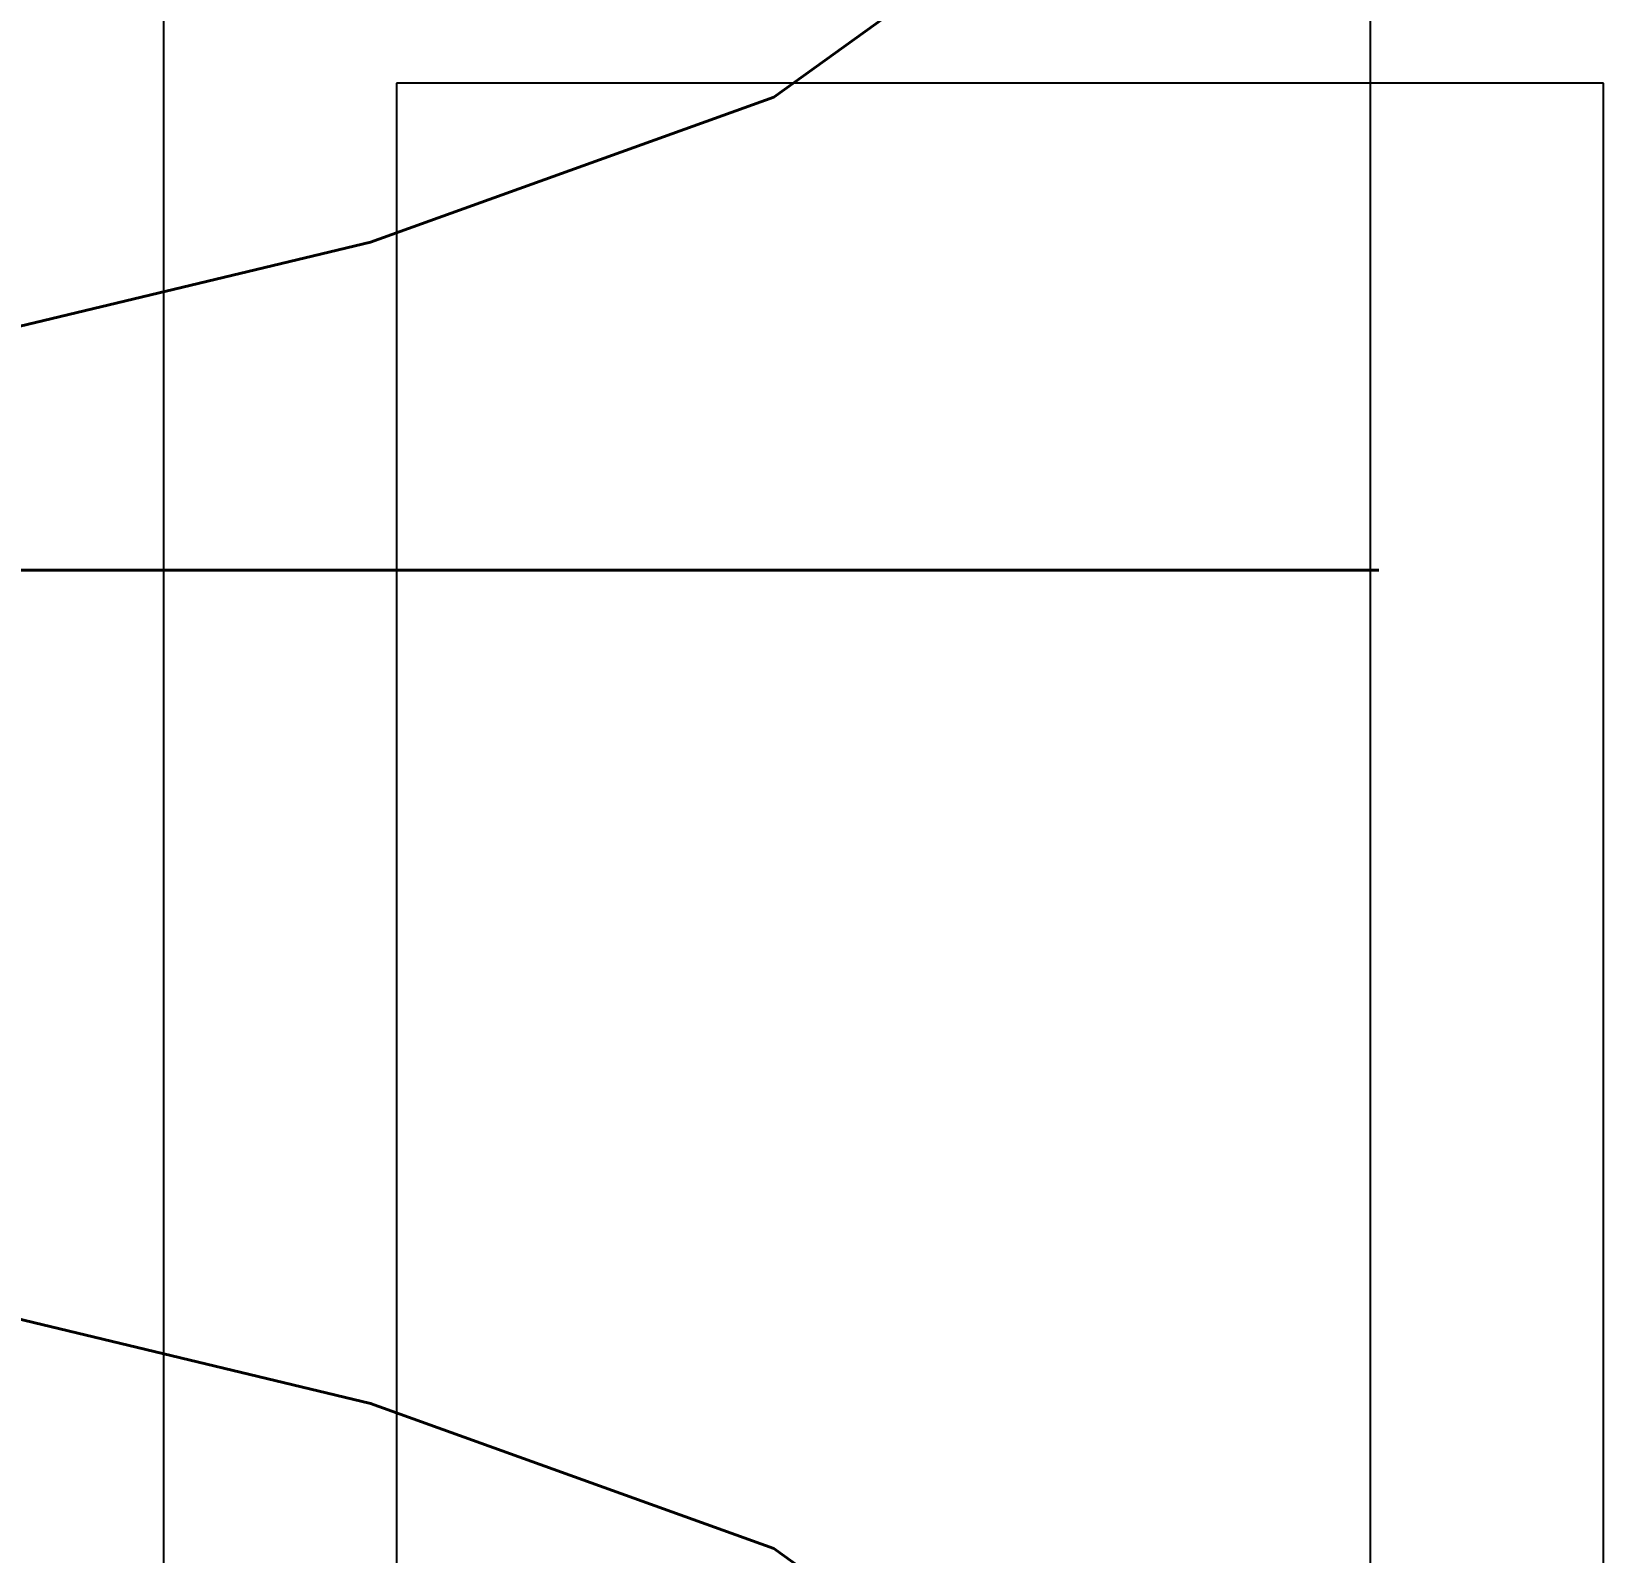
# Model space of a CAD drawing. Header units: millimetres. Extents: x -512 to 1189, y -10 to 841.
# Drawn here: x 3.804 to 4.732, y 21.834 to 22.733 of the extents above; entities that cross this region are included whole.
import ezdxf
from ezdxf.enums import TextEntityAlignment as Align

# ---------------------------------------------------------------- set-up
doc = ezdxf.new("R2010")
doc.units = ezdxf.units.MM
for name, color, linetype, lineweight in [('AM_5', 3, 'Continuous', 25), ('FRAME', 7, 'Continuous', 25), ('FRAME TEXT (THICK)', 7, 'Continuous', 35), ('gen - FRAME', 7, 'Continuous', 9), ('gen - FRAME TEXT (THICK)', 7, 'Continuous', 25), ('gen - FRAME TEXT (THIN)', 7, 'Continuous', 9)]:
    doc.layers.add(name, color=color, linetype=linetype, lineweight=lineweight)
doc.styles.add('AWE FONT', font='awe-font.shx', dxfattribs={"width": 0.8})
doc.styles.add('ROMANS', font='ROMANS.shx', dxfattribs={"height": 3.5})

# ---------------------------------------------------------------- blocks, each defined once
blk = doc.blocks.new('SB-A0_990-5.2(block)')
at = {"layer": 'FRAME'}
for p, q in [((4.01916, 22.70192), (4.01916, 19.25192)), ((4.73166, 22.70192), (4.01916, 22.70192)), ((4.73166, 20.22692), (4.73166, 22.70192))]:
    blk.add_line(p, q, dxfattribs=at)
at = {"layer": 'FRAME', "style": 'ROMANS', "width": 0.8, "flags": 8}
for tag, p in [('SHEET NUMBER 1', (96.82978, 809.4767)), ('NUMBER OF SHEETS 1', (96.91626, 805.1023)), ('SHEET NUMBER 2', (1166.65056, 15.81471)), ('NUMBER OF SHEETS 2', (1166.65056, 10.48145))]:
    blk.add_attdef(tag, p, '', height=3.5, dxfattribs=at)
at = {"layer": 'FRAME', "style": 'AWE FONT', "width": 0.8}
for tag, p in [('USED ON 01 - PREFIX', (27.64393, 781.9769)), ('USED ON 01 - DRG NUMBER', (28.25353, 775.89866)), ('USED ON 02 - PREFIX', (27.64393, 766.9769)), ('USED ON 02 - DRG NUMBER', (28.25353, 760.89866)), ('USED ON 03 - PREFIX', (27.64393, 751.9769)), ('USED ON 03 - DRG NUMBER', (28.25353, 745.89866)), ('USED ON 04 - PREFIX', (27.64393, 736.9769)), ('USED ON 04 - DRG NUMBER', (28.25353, 730.89866)), ('USED ON 05 - PREFIX', (27.64393, 721.9769)), ('USED ON 05 - DRG NUMBER', (28.25353, 715.89866)), ('USED ON 06 - PREFIX', (27.64393, 706.9769)), ('USED ON 06 - DRG NUMBER', (28.25353, 700.89866)), ('USED ON 07 - PREFIX', (27.64393, 691.9769)), ('USED ON 07 - DRG NUMBER', (28.25353, 685.89866)), ('USED ON 08 - PREFIX', (27.64393, 676.9769)), ('USED ON 08 - DRG NUMBER', (28.25353, 670.89866)), ('USED ON 09 - PREFIX', (27.64393, 661.9769)), ('USED ON 09 - DRG NUMBER', (28.25353, 655.89866)), ('USED ON 10 - PREFIX', (28.97727, 646.9769)), ('USED ON 10 - DRG NUMBER', (29.58686, 640.89866)), ('USED ON 11 - PREFIX', (28.97727, 631.9769)), ('USED ON 11 - DRG NUMBER', (29.58686, 625.89866)), ('USED ON 12 - PREFIX', (28.97727, 616.9769)), ('USED ON 12 - DRG NUMBER', (29.58686, 610.89866)), ('USED ON 13 - PREFIX', (28.97727, 601.9769)), ('USED ON 13 - DRG NUMBER', (29.58686, 595.89866)), ('USED ON 14 - PREFIX', (27.64393, 586.9769)), ('USED ON 14 - DRG NUMBER', (28.25353, 580.89866)), ('USED ON 15 - PREFIX', (27.64393, 571.9769)), ('USED ON 15 - DRG NUMBER', (28.25353, 565.89866)), ('USED ON 16 - PREFIX', (28.97727, 556.9769)), ('USED ON 16 - DRG NUMBER', (29.58686, 550.89866)), ('USED ON 17 - PREFIX', (28.97727, 541.9769)), ('USED ON 17 - DRG NUMBER', (29.58686, 535.89866)), ('USED ON 18 - PREFIX', (28.97727, 526.9769)), ('USED ON 18 - DRG NUMBER', (29.58686, 520.89866)), ('USED ON 19 - PREFIX', (28.97727, 511.9769)), ('USED ON 19 - DRG NUMBER', (29.58686, 505.89866)), ('USED ON 20 - PREFIX', (28.97727, 496.9769)), ('USED ON 20 - DRG NUMBER', (29.58686, 490.89866)), ('USED ON 21 - PREFIX', (28.97727, 481.9769)), ('USED ON 21 - DRG NUMBER', (29.58686, 475.89866)), ('USED ON 22 - PREFIX', (28.97727, 466.9769)), ('USED ON 22 - DRG NUMBER', (29.58686, 460.89866)), ('USED ON 23 - PREFIX', (28.97727, 451.9769)), ('USED ON 23 - DRG NUMBER', (29.58686, 445.89866)), ('USED ON 24 - PREFIX', (30.37727, 436.9769)), ('USED ON 24 - DRG NUMBER', (30.98686, 430.89866)), ('USED ON 25 - PREFIX', (30.37727, 421.9769)), ('USED ON 25 - DRG NUMBER', (30.98686, 415.89866)), ('USED ON 26 - PREFIX', (30.37727, 406.9769)), ('USED ON 26 - DRG NUMBER', (30.98686, 400.89866)), ('USED ON 27 - PREFIX', (30.37727, 391.9769)), ('USED ON 27 - DRG NUMBER', (30.98686, 385.89866)), ('USED ON 28 - PREFIX', (30.37727, 376.9769)), ('USED ON 28 - DRG NUMBER', (30.98686, 370.89866)), ('USED ON 29 - PREFIX', (30.37727, 361.9769)), ('USED ON 29 - DRG NUMBER', (30.98686, 355.89866)), ('USED ON 30 - PREFIX', (30.37727, 346.9769)), ('USED ON 30 - DRG NUMBER', (30.98686, 340.89866)), ('USED ON 31 - PREFIX', (30.37727, 331.9769)), ('USED ON 31 - DRG NUMBER', (30.98686, 325.89866)), ('USED ON 32 - PREFIX', (30.37727, 316.9769)), ('USED ON 32 - DRG NUMBER', (30.98686, 310.89866))]:
    blk.add_attdef(tag, text='', height=3.5, dxfattribs=at).set_placement(p, align=Align.CENTER)
at = {"layer": 'FRAME', "style": 'ROMANS', "flags": 8}
blk.add_attdef('COPYRIGHT YEAR', (16.5, 239.12184), '', height=2.5, rotation=90, dxfattribs=at)
at = {"layer": 'FRAME', "style": 'ROMANS', "width": 0.8, "flags": 8}
blk.add_attdef('DRAWING OFFICE REF', text='', height=3.5, rotation=90, dxfattribs=at).set_placement((36.27658, 151.97947), align=Align.CENTER)
for tag, p in [('TEMPORY CAD REF', (7.4352, 88.84891)), ('CERTIFIED', (18.25802, 38.53363)), ('CHECKED', (29.52059, 38.53053)), ('DRAWN', (40.49798, 38.5295))]:
    blk.add_attdef(tag, p, '', height=3.5, rotation=90, dxfattribs=at)
at = {"layer": 'FRAME', "style": 'ROMANS', "flags": 8}
blk.add_attdef('DRAWING OFFICE ID', (22.9751, 119.19726), '', height=3.5, dxfattribs=at)
for tag, p in [('DRAWING OFFICE LOCATION', (27.03857, 113.03393)), ('ESTABLISHMENT (A OR B)', (31.61675, 106.36351))]:
    blk.add_attdef(tag, text='', height=3.5, dxfattribs=at).set_placement(p, align=Align.CENTER)
at = {"layer": 'FRAME', "flags": 8}
for tag, style, width, p in [('ISSUE 7', 'ROMANS', 0.7, (746.5869, 62.23175)), ('CHANGE NO 7', 'ROMANS', 0.7, (703.54721, 62.1246)), ('DATE 7', 'ROMANS', 0.7, (765.02368, 62.1246)), ('SUB-CONTRACTOR', 'ROMANS', 0.8, (970.75911, 56.60083)), ('ISSUE 6', 'ROMANS', 0.7, (746.5869, 54.80675)), ('CHANGE NO 6', 'ROMANS', 0.7, (703.54721, 54.6996)), ('DATE 6', 'ROMANS', 0.7, (765.02368, 54.6996)), ('MATERIAL', 'ROMANS', 0.8, (819.01448, 49.80867)), ('TOLERANCE', 'AWE FONT', 0.8, (887.24832, 49.66893)), ('ISSUE 5', 'ROMANS', 0.7, (746.5869, 47.38175)), ('CHANGE NO 5', 'ROMANS', 0.7, (703.54721, 47.2746)), ('DATE 5', 'ROMANS', 0.7, (765.02368, 47.2746)), ('RESPONSIBLE AUTHORITY', 'ROMANS', 0.8, (970.75911, 41.85083)), ('ISSUE 4', 'ROMANS', 0.7, (746.5869, 39.95676)), ('CHANGE NO 4', 'ROMANS', 0.7, (703.54721, 39.84961)), ('DATE 4', 'ROMANS', 0.7, (765.02368, 39.84961)), ('ISSUE 3', 'ROMANS', 0.7, (746.5869, 32.53176)), ('CHANGE NO 3', 'ROMANS', 0.7, (703.54721, 32.42461)), ('DATE 3', 'ROMANS', 0.7, (765.02368, 32.42461)), ('DIMS IN', 'ROMANS', 0.8, (873.52582, 26.17306)), ('SCALE', 'ROMANS', 0.8, (908.91532, 26.16323)), ('ISSUE 2', 'ROMANS', 0.7, (746.5869, 25.10676)), ('CHANGE NO 2', 'ROMANS', 0.7, (703.54721, 24.99961)), ('DATE 2', 'ROMANS', 0.7, (765.02368, 24.99961)), ('PROTECTIVE FINISH', 'ROMANS', 0.8, (818.50185, 20.71467)), ('ISSUE 1', 'ROMANS', 0.7, (746.5869, 17.68176)), ('CHANGE NO 1', 'ROMANS', 0.7, (703.54721, 17.57461)), ('DATE 1', 'ROMANS', 0.7, (765.02368, 17.57461)), ('SURFACE TEXTURE', 'ROMANS', 0.8, (892.79708, 11.48579))]:
    blk.add_attdef(tag, text='', height=3.5, dxfattribs=dict(at, style=style, width=width)).set_placement(p, align=Align.CENTER)
at = {"layer": 'FRAME', "style": 'ROMANS', "width": 0.7, "flags": 8}
blk.add_attdef('CAD REF', text='', height=3.5, dxfattribs=at).set_placement((1173.70235, 60.34179), align=Align.RIGHT)
at = {"layer": 'FRAME TEXT (THICK)', "style": 'ROMANS', "width": 0.8, "flags": 8}
for tag, p in [('PROTECTIVE MARKING 1', (71.83695, 818.18549)), ('DRAWING NUMBER 1', (56.87057, 806.21327)), ('TITLE 1', (1127.69711, 42.94267)), ('TITLE 2', (1128.41012, 38.94267)), ('TITLE 3', (1128.41012, 35.44267)), ('PROTECTIVE MARKING 2', (1139.8556, 23.90739)), ('DRAWING NUMBER 2', (1126.2993, 12.12403))]:
    blk.add_attdef(tag, text='', height=5, dxfattribs=at).set_placement(p, align=Align.CENTER)
at = {"layer": 'FRAME TEXT (THICK)', "style": 'ROMANS', "width": 0.7, "flags": 8}
for tag, p in [('SERVICE CODE(S) 1', (1030.07309, 64.24835)), ('BUILDING(S) COVERED 1', (1065.1211, 64.24835)), ('SERVICE CODE(S) 2', (1030.42309, 56.86176)), ('BUILDING(S) COVERED 2', (1065.4711, 56.86176)), ('SERVICE CODE(S) 3', (1030.42309, 49.47518)), ('BUILDING(S) COVERED 3', (1065.4711, 49.47518)), ('SERVICE CODE(S) 4', (1030.48143, 42.08859)), ('BUILDING(S) COVERED 4', (1065.52943, 42.08859)), ('SERVICE CODE(S) 5', (1030.42309, 34.70201)), ('BUILDING(S) COVERED 5', (1065.4711, 34.70201)), ('SERVICE CODE(S) 6', (1030.42309, 27.31542)), ('BUILDING(S) COVERED 6', (1065.4711, 27.31542)), ('SERVICE CODE(S) 7', (1030.42309, 19.92884)), ('BUILDING(S) COVERED 7', (1065.4711, 19.92884)), ('SERVICE CODE(S) 8', (1030.42309, 12.54225)), ('BUILDING(S) COVERED 8', (1065.4711, 12.54225))]:
    blk.add_attdef(tag, text='', height=3.5, dxfattribs=at).set_placement(p, align=Align.MIDDLE_CENTER)
blk = doc.blocks.new('SB-A1_991-5.2(block)')
at = {"layer": 'FRAME'}
for p, q in [((3.8815, 23.26373), (3.8815, 19.81373)), ((4.594, 20.78873), (4.594, 23.26373))]:
    blk.add_line(p, q, dxfattribs=at)
at = {"layer": 'FRAME', "style": 'ROMANS', "width": 0.8, "flags": 8}
for tag, p in [('SHEET NUMBER 1', (93.4487, 565.51471)), ('NUMBER OF SHEETS 1', (93.2046, 560.60009)), ('SHEET NUMBER 2', (817.6061, 16.97575)), ('NUMBER OF SHEETS 2', (817.6061, 10.95912))]:
    blk.add_attdef(tag, p, '', height=3.5, dxfattribs=at)
at = {"layer": 'FRAME', "style": 'AWE FONT', "width": 0.8}
for tag, p in [('USED ON 01 - PREFIX', (24.15637, 539.71035)), ('USED ON 01 - DRG NUMBER', (24.76597, 533.63211)), ('USED ON 02 - PREFIX', (24.15637, 524.71035)), ('USED ON 02 - DRG NUMBER', (24.76597, 518.63211)), ('USED ON 03 - PREFIX', (24.15637, 509.71035)), ('USED ON 03 - DRG NUMBER', (24.76597, 503.63211)), ('USED ON 04 - PREFIX', (24.15637, 494.71035)), ('USED ON 04 - DRG NUMBER', (24.76597, 488.63211)), ('USED ON 05 - PREFIX', (24.15637, 479.71035)), ('USED ON 05 - DRG NUMBER', (24.76597, 473.63211)), ('USED ON 06 - PREFIX', (24.15637, 464.71035)), ('USED ON 06 - DRG NUMBER', (24.76597, 458.63211)), ('USED ON 07 - PREFIX', (24.15637, 449.71035)), ('USED ON 07 - DRG NUMBER', (24.76597, 443.63211)), ('USED ON 08 - PREFIX', (24.15637, 434.71035)), ('USED ON 08 - DRG NUMBER', (24.76597, 428.63211)), ('USED ON 09 - PREFIX', (24.15637, 419.71035)), ('USED ON 09 - DRG NUMBER', (24.76597, 413.63211)), ('USED ON 10 - PREFIX', (25.4897, 404.71035)), ('USED ON 10 - DRG NUMBER', (26.0993, 398.63211)), ('USED ON 11 - PREFIX', (25.4897, 389.71035)), ('USED ON 11 - DRG NUMBER', (26.0993, 383.63211)), ('USED ON 12 - PREFIX', (25.4897, 374.71035)), ('USED ON 12 - DRG NUMBER', (26.0993, 368.63211)), ('USED ON 13 - PREFIX', (25.4897, 359.71035)), ('USED ON 13 - DRG NUMBER', (26.0993, 353.63211)), ('USED ON 14 - PREFIX', (24.15637, 344.71035)), ('USED ON 14 - DRG NUMBER', (24.76597, 338.63211)), ('USED ON 15 - PREFIX', (24.15637, 329.71035)), ('USED ON 15 - DRG NUMBER', (24.76597, 323.63211)), ('USED ON 16 - PREFIX', (25.4897, 314.71035)), ('USED ON 16 - DRG NUMBER', (26.0993, 308.63211)), ('USED ON 17 - PREFIX', (25.4897, 299.71035)), ('USED ON 17 - DRG NUMBER', (26.0993, 293.63211)), ('USED ON 18 - PREFIX', (25.4897, 284.71035)), ('USED ON 18 - DRG NUMBER', (26.0993, 278.63211))]:
    blk.add_attdef(tag, text='', height=3.5, dxfattribs=at).set_placement(p, align=Align.CENTER)
at = {"layer": 'FRAME', "style": 'ROMANS', "flags": 8}
blk.add_attdef('COPYRIGHT YEAR', (14.77453, 220.39546), '', height=2.5, rotation=90, dxfattribs=at)
at = {"layer": 'FRAME', "style": 'ROMANS', "width": 0.8, "flags": 8}
blk.add_attdef('DRAWING OFFICE REF', text='', height=3.5, rotation=90, dxfattribs=at).set_placement((31.74792, 138.0085), align=Align.CENTER)
for tag, p, height in [('TEMPORY CAD REF', (7.22101, 91.03927), 3), ('CERTIFIED', (17.05644, 35.29594), 3.5), ('CHECKED', (26.63808, 35.29284), 3.5), ('DRAWN', (35.69442, 35.29181), 3.5)]:
    blk.add_attdef(tag, p, '', height=height, rotation=90, dxfattribs=at)
at = {"layer": 'FRAME', "style": 'ROMANS', "flags": 8}
blk.add_attdef('DRAWING OFFICE ID', (25.11764, 108.10117), '', height=3.5, dxfattribs=at)
for tag, p in [('DRAWING OFFICE LOCATION', (24.15607, 100.9105)), ('ESTABLISHMENT (A OR B)', (28.73424, 94.00072))]:
    blk.add_attdef(tag, text='', height=3.5, dxfattribs=at).set_placement(p, align=Align.CENTER)
at = {"layer": 'FRAME', "flags": 8}
for tag, style, width, p in [('ISSUE 7', 'ROMANS', 0.8, (421.55274, 62.82552)), ('CHANGE NO 7', 'ROMANS', 0.7, (378.37251, 62.71837)), ('DATE 7', 'ROMANS', 0.7, (440.57473, 62.71837)), ('SUB-CONTRACTOR', 'ROMANS', 0.8, (627.43267, 57.19145)), ('ISSUE 6', 'ROMANS', 0.8, (421.69552, 55.25286)), ('CHANGE NO 6', 'ROMANS', 0.7, (378.51529, 55.14571)), ('DATE 6', 'ROMANS', 0.7, (440.71751, 55.14571)), ('MATERIAL', 'ROMANS', 0.8, (484.43112, 50.38561)), ('TOLERANCE', 'AWE FONT', 0.8, (550.52497, 50.24588)), ('ISSUE 5', 'ROMANS', 0.8, (421.98108, 47.96552)), ('CHANGE NO 5', 'ROMANS', 0.7, (378.80085, 47.85837)), ('DATE 5', 'ROMANS', 0.7, (441.00307, 47.85837)), ('RESPONSIBLE AUTHORITY', 'ROMANS', 0.8, (627.43267, 43.51636)), ('ISSUE 4', 'ROMANS', 0.8, (422.12386, 40.67218)), ('CHANGE NO 4', 'ROMANS', 0.7, (378.94363, 40.56503)), ('DATE 4', 'ROMANS', 0.7, (441.14586, 40.56503)), ('ISSUE 3', 'ROMANS', 0.8, (421.55274, 32.96488)), ('CHANGE NO 3', 'ROMANS', 0.7, (378.37251, 32.85773)), ('DATE 3', 'ROMANS', 0.7, (440.57473, 32.85773)), ('SCALE', 'ROMANS', 0.8, (565.89816, 27.71185)), ('DIMS IN', 'ROMANS', 0.8, (532.42243, 27.59186)), ('ISSUE 2', 'ROMANS', 0.8, (421.55274, 25.82021)), ('CHANGE NO 2', 'ROMANS', 0.7, (378.37251, 25.71306)), ('DATE 2', 'ROMANS', 0.7, (440.57473, 25.71306)), ('PROTECTIVE FINISH', 'ROMANS', 0.8, (487.19045, 21.723)), ('ISSUE 1', 'ROMANS', 0.8, (421.06265, 18.22729)), ('CHANGE NO 1', 'ROMANS', 0.7, (378.37251, 17.99773)), ('DATE 1', 'ROMANS', 0.7, (440.57473, 17.99773)), ('SURFACE TEXTURE', 'ROMANS', 0.8, (551.87627, 12.03609))]:
    blk.add_attdef(tag, text='', height=3.5, dxfattribs=dict(at, style=style, width=width)).set_placement(p, align=Align.CENTER)
at = {"layer": 'FRAME', "style": 'ROMANS', "width": 0.65, "flags": 8}
blk.add_attdef('CAD REF', text='', height=3.5, dxfattribs=at).set_placement((823.80506, 60.70777), align=Align.RIGHT)
at = {"layer": 'FRAME TEXT (THICK)', "style": 'ROMANS', "flags": 8}
for tag, width, p in [('PROTECTIVE MARKING 1', 0.75, (70.52819, 574.01644)), ('DRAWING NUMBER 1', 0.8, (55.49378, 561.95274)), ('TITLE 1', 0.7, (779.89037, 43.65825)), ('TITLE 2', 0.7, (780.63769, 40.71825)), ('TITLE 3', 0.7, (780.63769, 36.34491)), ('PROTECTIVE MARKING 2', 0.8, (791.27579, 24.85621)), ('DRAWING NUMBER 2', 0.8, (777.78439, 12.72607))]:
    blk.add_attdef(tag, text='', height=5, dxfattribs=dict(at, width=width)).set_placement(p, align=Align.CENTER)
at = {"layer": 'FRAME TEXT (THICK)', "style": 'ROMANS', "width": 0.65, "flags": 8}
for tag, p in [('SERVICE CODE(S) 1', (686.53534, 64.51496)), ('BUILDING(S) COVERED 1', (720.28509, 64.51496)), ('SERVICE CODE(S) 2', (686.88534, 57.13996)), ('BUILDING(S) COVERED 2', (720.63509, 57.13996)), ('SERVICE CODE(S) 3', (686.88534, 49.76497)), ('BUILDING(S) COVERED 3', (720.63509, 49.76497)), ('SERVICE CODE(S) 4', (686.94368, 42.38997)), ('BUILDING(S) COVERED 4', (720.69342, 42.38997)), ('SERVICE CODE(S) 5', (686.88534, 35.01497)), ('BUILDING(S) COVERED 5', (720.63509, 35.01497)), ('SERVICE CODE(S) 6', (686.88534, 27.63997)), ('BUILDING(S) COVERED 6', (720.63509, 27.63997)), ('SERVICE CODE(S) 7', (686.88534, 20.26498)), ('BUILDING(S) COVERED 7', (720.63509, 20.26498)), ('SERVICE CODE(S) 8', (686.88534, 12.88998)), ('BUILDING(S) COVERED 8', (720.63509, 12.88998))]:
    blk.add_attdef(tag, text='', height=3.5, dxfattribs=at).set_placement(p, align=Align.MIDDLE_CENTER)
blk = doc.blocks.new('SB-A3_993-5.2(block)')
at = {"layer": 'FRAME', "style": 'ROMANS', "width": 0.8}
blk.add_text('CDO FORM 993 Issue 5.2', height=2.5, rotation=90, dxfattribs=at).set_placement((4.59905, 18.66523))
at = {"layer": 'FRAME', "style": 'ROMANS', "width": 0.8, "flags": 8}
for tag, p in [('SHEET NUMBER 1', (66.25329, 280.46565)), ('NUMBER OF SHEETS 1', (66.19108, 277.02248)), ('SHEET NUMBER 2', (406.63577, 10.90819)), ('NUMBER OF SHEETS 2', (406.63577, 6.90819))]:
    blk.add_attdef(tag, p, '', height=2.5, dxfattribs=at)
at = {"layer": 'FRAME', "style": 'AWE FONT', "width": 0.8}
for tag, p in [('USED ON 01 - PREFIX', (17.12705, 266.88218)), ('USED ON 01 - DRG NUMBER', (16.02379, 263.92493)), ('USED ON 02 - PREFIX', (17.12705, 258.88218)), ('USED ON 02 - DRG NUMBER', (16.02379, 255.92493)), ('USED ON 03 - PREFIX', (17.12705, 250.88218)), ('USED ON 03 - DRG NUMBER', (16.02379, 247.92493)), ('USED ON 04 - PREFIX', (17.12705, 242.88218)), ('USED ON 04 - DRG NUMBER', (16.02379, 239.92493)), ('USED ON 05 - PREFIX', (17.12705, 234.88218)), ('USED ON 05 - DRG NUMBER', (16.02379, 231.92493)), ('USED ON 06 - PREFIX', (17.12705, 226.88218)), ('USED ON 06 - DRG NUMBER', (16.02379, 223.92493)), ('USED ON 07 - PREFIX', (17.12705, 218.88218)), ('USED ON 07 - DRG NUMBER', (16.02379, 215.92493)), ('USED ON 08 - PREFIX', (17.12705, 210.88218)), ('USED ON 08 - DRG NUMBER', (16.02379, 207.92493)), ('USED ON 09 - PREFIX', (17.12705, 202.88218)), ('USED ON 09 - DRG NUMBER', (16.02379, 199.92493)), ('USED ON 10 - PREFIX', (17.88896, 194.88218)), ('USED ON 10 - DRG NUMBER', (16.78569, 191.92493)), ('USED ON 11 - PREFIX', (17.88896, 186.88218)), ('USED ON 11 - DRG NUMBER', (16.78569, 183.92493)), ('USED ON 12 - PREFIX', (17.88896, 178.88218)), ('USED ON 12 - DRG NUMBER', (16.78569, 175.92493)), ('USED ON 13 - PREFIX', (17.88896, 170.88218)), ('USED ON 13 - DRG NUMBER', (16.78569, 167.92493))]:
    blk.add_attdef(tag, text='', height=2, dxfattribs=at).set_placement(p, align=Align.CENTER)
at = {"layer": 'FRAME', "style": 'ROMANS', "width": 0.8, "flags": 8}
blk.add_attdef('COPYRIGHT YEAR', text='', height=2, rotation=90, dxfattribs=at).set_placement((9.93965, 127.96755), align=Align.CENTER)
for tag, p, height in [('TEMPORY CAD REF', (4.92867, 64.01457), 3), ('CERTIFIED', (11.42513, 26.16097), 2.5), ('CHECKED', (18.04345, 26.15787), 2.5), ('DRAWN', (24.63036, 26.15684), 2.5)]:
    blk.add_attdef(tag, p, '', height=height, rotation=90, dxfattribs=at)
at = {"layer": 'FRAME', "style": 'ROMANS', "flags": 8}
for tag, width, p in [('ISSUE 7', 0.8, (101.24921, 40.72543)), ('CHANGE NO 7', 0.7, (71.55838, 40.61828)), ('DATE 7', 0.7, (116.80981, 40.61828)), ('SUB-CONTRACTOR', 0.8, (269.41669, 36.52178)), ('ISSUE 6', 0.8, (101.24921, 35.92543)), ('CHANGE NO 6', 0.7, (71.55838, 35.81828)), ('DATE 6', 0.7, (116.80981, 35.81828)), ('TOLERANCE', 0.8, (215.05333, 32.42223)), ('ISSUE 5', 0.8, (101.24921, 31.12543)), ('CHANGE NO 5', 0.7, (71.55838, 31.01828)), ('DATE 5', 0.7, (116.80981, 31.01828)), ('DRAWING OFFICE REF', 0.8, (36.74419, 30.12978)), ('RESPONSIBLE AUTHORITY', 0.8, (269.41669, 27.02178)), ('ISSUE 4', 0.8, (101.24921, 26.32543)), ('CHANGE NO 4', 0.7, (71.55838, 26.21828)), ('DATE 4', 0.7, (116.80981, 26.21828)), ('ISSUE 3', 0.8, (101.24921, 21.52543)), ('CHANGE NO 3', 0.7, (71.55838, 21.41828)), ('DATE 3', 0.7, (116.80981, 21.41828)), ('SCALE', 0.8, (230.44682, 17.4867)), ('DIMS IN', 0.8, (205.27072, 17.45378)), ('ISSUE 2', 0.8, (101.24921, 16.72543)), ('CHANGE NO 2', 0.7, (71.55838, 16.61828)), ('DATE 2', 0.7, (116.80981, 16.61828)), ('ISSUE 1', 0.8, (101.24921, 11.92543)), ('CHANGE NO 1', 0.7, (71.55838, 11.81828)), ('DATE 1', 0.7, (116.80981, 11.81828)), ('SURFACE TEXTURE', 0.8, (219.31598, 7.91685))]:
    blk.add_attdef(tag, text='', height=2.5, dxfattribs=dict(at, width=width)).set_placement(p, align=Align.CENTER)
at = {"layer": 'FRAME', "style": 'ROMANS', "width": 0.65, "flags": 8}
blk.add_attdef('CAD REF', text='', height=2.5, dxfattribs=at).set_placement((411.56567, 39.24541), align=Align.RIGHT)
at = {"layer": 'FRAME', "style": 'ROMANS', "width": 0.8, "flags": 8}
for tag, p in [('MATERIAL', (157.86727, 33.00329)), ('PROTECTIVE FINISH', (159.54632, 13.84567))]:
    blk.add_attdef(tag, text='', height=2.5, dxfattribs=at).set_placement(p, align=Align.MIDDLE_CENTER)
at = {"layer": 'FRAME', "style": 'ROMANS', "flags": 8}
blk.add_attdef('DRAWING OFFICE ID', (37.22326, 15.88825), '', height=2.5, dxfattribs=at)
for tag, p in [('DRAWING OFFICE LOCATION', (35.8162, 11.53433)), ('ESTABLISHMENT (A OR B)', (39.80937, 7.34904))]:
    blk.add_attdef(tag, text='', height=2.5, dxfattribs=at).set_placement(p, align=Align.CENTER)
at = {"layer": 'FRAME TEXT (THICK)', "width": 0.8, "flags": 8}
for tag, style, p in [('PROTECTIVE MARKING 1', 'ROMANS', (49.14115, 285.94257)), ('DRAWING NUMBER 1', 'ROMANS', (39.51619, 278.31115)), ('TITLE 1', 'AWE FONT', (382.25907, 28.04207)), ('TITLE 2', 'AWE FONT', (382.65905, 26.10608)), ('TITLE 3', 'AWE FONT', (382.65905, 23.10608)), ('PROTECTIVE MARKING 2', 'AWE FONT', (390.51926, 16.36265)), ('DRAWING NUMBER 2', 'ROMANS', (380.48867, 8.27793))]:
    blk.add_attdef(tag, text='', height=3.5, dxfattribs=dict(at, style=style)).set_placement(p, align=Align.CENTER)
at = {"layer": 'FRAME TEXT (THICK)', "style": 'ROMANS', "width": 0.8, "flags": 8}
for tag, p in [('BUILDING(S) COVERED 1', (339.28675, 41.99887)), ('SERVICE CODE(S) 1', (311.84262, 41.98099)), ('SERVICE CODE(S) 2', (311.84262, 37.1758)), ('BUILDING(S) COVERED 2', (339.57833, 37.15866)), ('SERVICE CODE(S) 3', (311.84262, 32.37061)), ('BUILDING(S) COVERED 3', (339.57833, 32.36428)), ('SERVICE CODE(S) 4', (311.84262, 27.56539)), ('BUILDING(S) COVERED 4', (339.62579, 27.54349)), ('SERVICE CODE(S) 5', (311.84262, 22.7602)), ('BUILDING(S) COVERED 5', (339.57753, 22.74594)), ('SERVICE CODE(S) 6', (311.84262, 17.95499)), ('BUILDING(S) COVERED 6', (339.56348, 17.94813)), ('SERVICE CODE(S) 7', (311.84262, 13.1498)), ('BUILDING(S) COVERED 7', (339.56348, 13.14291)), ('SERVICE CODE(S) 8', (311.84262, 8.3446)), ('BUILDING(S) COVERED 8', (339.56348, 8.33772))]:
    blk.add_attdef(tag, text='', height=2.5, dxfattribs=at).set_placement(p, align=Align.MIDDLE_CENTER)
blk = doc.blocks.new('SB-A3_993-5.1(block)')
at = {"layer": 'gen - FRAME', "style": 'ROMANS', "width": 0.8}
blk.add_text('CDO FORM 993 Issue 5.1', height=2.5, rotation=90, dxfattribs=at).set_placement((4.59905, 15.21445))
at = {"layer": 'gen - FRAME TEXT (THICK)', "width": 0.8, "flags": 8}
for tag, style, p in [('PROTECTIVE MARKING 1', 'ROMANS', (59.62656, 285.94257)), ('DRAWING NUMBER 1', 'ROMANS', (49.45659, 278.31115)), ('TITLE 1', 'AWE FONT', (372.51292, 28.04207)), ('TITLE 2', 'AWE FONT', (372.91291, 26.10608)), ('TITLE 3', 'AWE FONT', (372.91291, 23.10608)), ('PROTECTIVE MARKING 2', 'AWE FONT', (380.77312, 16.36265)), ('DRAWING NUMBER 2', 'ROMANS', (371.24252, 8.27793))]:
    blk.add_attdef(tag, text='', height=3.5, dxfattribs=dict(at, style=style)).set_placement(p, align=Align.CENTER)
at = {"layer": 'gen - FRAME TEXT (THICK)', "style": 'ROMANS', "width": 0.8, "flags": 8}
for tag, p in [('BUILDING(S) COVERED 1', (17.16856, 263.43605)), ('BUILDING(S) COVERED 2', (17.16856, 258.43605)), ('BUILDING(S) COVERED 3', (17.16856, 253.43605)), ('BUILDING(S) COVERED 4', (17.16856, 248.43605)), ('BUILDING(S) COVERED 5', (17.16856, 243.43605)), ('BUILDING(S) COVERED 6', (17.16856, 238.43605)), ('BUILDING(S) COVERED 7', (17.16856, 233.43605)), ('BUILDING(S) COVERED 8', (17.16856, 228.43605)), ('SERVICE CODE(S) 8', (17.00973, 211.12853)), ('SERVICE CODE(S) 7', (17.00973, 206.12853)), ('SERVICE CODE(S) 6', (17.00973, 201.12853)), ('SERVICE CODE(S) 5', (17.00973, 196.12853)), ('SERVICE CODE(S) 4', (17.00973, 191.12853)), ('SERVICE CODE(S) 3', (17.00973, 186.12853)), ('SERVICE CODE(S) 2', (17.00973, 181.12853)), ('SERVICE CODE(S) 1', (17.00973, 176.12853))]:
    blk.add_attdef(tag, text='', height=2.5, dxfattribs=at).set_placement(p, align=Align.MIDDLE_CENTER)
at = {"layer": 'gen - FRAME TEXT (THIN)', "style": 'ROMANS', "width": 0.8, "flags": 8}
for tag, p in [('SHEET NUMBER 1', (81.50905, 280.50891)), ('NUMBER OF SHEETS 1', (81.44684, 277.06574)), ('SHEET NUMBER 2', (406.63577, 10.90819)), ('NUMBER OF SHEETS 2', (406.63577, 6.90819))]:
    blk.add_attdef(tag, p, '', height=2.5, dxfattribs=at)
blk.add_attdef('COPYRIGHT YEAR', text='', height=2, rotation=90, dxfattribs=at).set_placement((9.93965, 127.96755), align=Align.CENTER)
for tag, p, height in [('TEMPORY CAD REF', (4.92867, 60.56379), 3), ('CERTIFIED', (11.42513, 26.16097), 2.5), ('CHECKED', (18.04345, 26.15787), 2.5), ('DRAWN', (24.63036, 26.15684), 2.5)]:
    blk.add_attdef(tag, p, '', height=height, rotation=90, dxfattribs=at)
for tag, p in [('CAD REF (PATH)', (410.3588, 41.05436)), ('CAD REF (FILE NAME)', (410.46641, 37.66653))]:
    blk.add_attdef(tag, text='', height=2.5, dxfattribs=at).set_placement(p, align=Align.RIGHT)
at = {"layer": 'gen - FRAME TEXT (THIN)', "style": 'ROMANS', "flags": 8}
for tag, width, p in [('ISSUE 7', 0.8, (100.87611, 40.72543)), ('CHANGE NO 7', 0.8, (74.57612, 40.61828)), ('DATE 7', 0.7, (117.37611, 40.61828)), ('ISSUE 6', 0.8, (100.87611, 35.92543)), ('CHANGE NO 6', 0.8, (74.57612, 35.81828)), ('DATE 6', 0.7, (117.37611, 35.81828)), ('SUB-CONTRACTOR', 0.8, (288.57011, 32.85463)), ('TOLERANCE', 0.8, (219.74969, 32.42223)), ('ISSUE 5', 0.8, (100.87611, 31.12543)), ('CHANGE NO 5', 0.8, (74.57612, 31.01828)), ('DATE 5', 0.7, (117.37611, 31.01828)), ('ISSUE 4', 0.8, (100.87611, 26.32543)), ('CHANGE NO 4', 0.8, (74.57612, 26.21828)), ('DATE 4', 0.7, (117.37611, 26.21828)), ('ISSUE 3', 0.8, (100.87611, 21.52543)), ('CHANGE NO 3', 0.8, (74.57612, 21.41828)), ('DATE 3', 0.7, (117.37611, 21.41828)), ('SCALE', 0.8, (233.24344, 17.4867)), ('DIMS IN', 0.8, (204.01267, 17.45378)), ('ISSUE 2', 0.8, (100.87611, 16.72543)), ('CHANGE NO 2', 0.8, (74.57612, 16.61828)), ('DATE 2', 0.7, (117.37611, 16.61828)), ('ISSUE 1', 0.8, (100.87611, 11.92543)), ('CHANGE NO 1', 0.8, (74.57612, 11.81828)), ('DATE 1', 0.7, (117.37611, 11.81828)), ('DRAWING OFFICE REF', 0.8, (41.83244, 10.89917)), ('SURFACE TEXTURE', 0.8, (216.41073, 7.91685))]:
    blk.add_attdef(tag, text='', height=2.5, dxfattribs=dict(at, width=width)).set_placement(p, align=Align.CENTER)
blk.add_attdef('DRAWING OFFICE ID', (41.17429, 35.88953), '', height=2.5, dxfattribs=at)
at = {"layer": 'gen - FRAME TEXT (THIN)', "style": 'ROMANS', "width": 0.8, "flags": 8}
for tag, p in [('MATERIAL', (159.46323, 33.00329)), ('PROTECTIVE FINISH', (161.14228, 13.84567))]:
    blk.add_attdef(tag, text='', height=2.5, dxfattribs=at).set_placement(p, align=Align.MIDDLE_CENTER)
at = {"layer": 'gen - FRAME TEXT (THIN)', "style": 'ROMANS', "flags": 8}
for tag, p in [('DRAWING OFFICE LOCATION', (39.76724, 31.5356)), ('ESTABLISHMENT (A OR B)', (43.7604, 27.35032))]:
    blk.add_attdef(tag, text='', height=2.5, dxfattribs=at).set_placement(p, align=Align.CENTER)
blk = doc.blocks.new('SB-A0_990-5 2(block)')
at = {"layer": 'FRAME'}
for p, q in [((4.01916, 22.70192), (4.01916, 19.25192)), ((4.73166, 22.70192), (4.01916, 22.70192)), ((4.73166, 20.22692), (4.73166, 22.70192))]:
    blk.add_line(p, q, dxfattribs=at)
at = {"layer": 'FRAME', "style": 'ROMANS', "width": 0.8, "flags": 8}
for tag, p in [('SHEET NUMBER 1', (96.82978, 809.4767)), ('NUMBER OF SHEETS 1', (96.91626, 805.1023)), ('SHEET NUMBER 2', (1166.65056, 15.81471)), ('NUMBER OF SHEETS 2', (1166.65056, 10.48145))]:
    blk.add_attdef(tag, p, '', height=3.5, dxfattribs=at)
at = {"layer": 'FRAME', "style": 'AWE FONT', "width": 0.8}
for tag, p in [('USED ON 01 - PREFIX', (27.64393, 781.9769)), ('USED ON 01 - DRG NUMBER', (28.25353, 775.89866)), ('USED ON 02 - PREFIX', (27.64393, 766.9769)), ('USED ON 02 - DRG NUMBER', (28.25353, 760.89866)), ('USED ON 03 - PREFIX', (27.64393, 751.9769)), ('USED ON 03 - DRG NUMBER', (28.25353, 745.89866)), ('USED ON 04 - PREFIX', (27.64393, 736.9769)), ('USED ON 04 - DRG NUMBER', (28.25353, 730.89866)), ('USED ON 05 - PREFIX', (27.64393, 721.9769)), ('USED ON 05 - DRG NUMBER', (28.25353, 715.89866)), ('USED ON 06 - PREFIX', (27.64393, 706.9769)), ('USED ON 06 - DRG NUMBER', (28.25353, 700.89866)), ('USED ON 07 - PREFIX', (27.64393, 691.9769)), ('USED ON 07 - DRG NUMBER', (28.25353, 685.89866)), ('USED ON 08 - PREFIX', (27.64393, 676.9769)), ('USED ON 08 - DRG NUMBER', (28.25353, 670.89866)), ('USED ON 09 - PREFIX', (27.64393, 661.9769)), ('USED ON 09 - DRG NUMBER', (28.25353, 655.89866)), ('USED ON 10 - PREFIX', (28.97727, 646.9769)), ('USED ON 10 - DRG NUMBER', (29.58686, 640.89866)), ('USED ON 11 - PREFIX', (28.97727, 631.9769)), ('USED ON 11 - DRG NUMBER', (29.58686, 625.89866)), ('USED ON 12 - PREFIX', (28.97727, 616.9769)), ('USED ON 12 - DRG NUMBER', (29.58686, 610.89866)), ('USED ON 13 - PREFIX', (28.97727, 601.9769)), ('USED ON 13 - DRG NUMBER', (29.58686, 595.89866)), ('USED ON 14 - PREFIX', (27.64393, 586.9769)), ('USED ON 14 - DRG NUMBER', (28.25353, 580.89866)), ('USED ON 15 - PREFIX', (27.64393, 571.9769)), ('USED ON 15 - DRG NUMBER', (28.25353, 565.89866)), ('USED ON 16 - PREFIX', (28.97727, 556.9769)), ('USED ON 16 - DRG NUMBER', (29.58686, 550.89866)), ('USED ON 17 - PREFIX', (28.97727, 541.9769)), ('USED ON 17 - DRG NUMBER', (29.58686, 535.89866)), ('USED ON 18 - PREFIX', (28.97727, 526.9769)), ('USED ON 18 - DRG NUMBER', (29.58686, 520.89866)), ('USED ON 19 - PREFIX', (28.97727, 511.9769)), ('USED ON 19 - DRG NUMBER', (29.58686, 505.89866)), ('USED ON 20 - PREFIX', (28.97727, 496.9769)), ('USED ON 20 - DRG NUMBER', (29.58686, 490.89866)), ('USED ON 21 - PREFIX', (28.97727, 481.9769)), ('USED ON 21 - DRG NUMBER', (29.58686, 475.89866)), ('USED ON 22 - PREFIX', (28.97727, 466.9769)), ('USED ON 22 - DRG NUMBER', (29.58686, 460.89866)), ('USED ON 23 - PREFIX', (28.97727, 451.9769)), ('USED ON 23 - DRG NUMBER', (29.58686, 445.89866)), ('USED ON 24 - PREFIX', (30.37727, 436.9769)), ('USED ON 24 - DRG NUMBER', (30.98686, 430.89866)), ('USED ON 25 - PREFIX', (30.37727, 421.9769)), ('USED ON 25 - DRG NUMBER', (30.98686, 415.89866)), ('USED ON 26 - PREFIX', (30.37727, 406.9769)), ('USED ON 26 - DRG NUMBER', (30.98686, 400.89866)), ('USED ON 27 - PREFIX', (30.37727, 391.9769)), ('USED ON 27 - DRG NUMBER', (30.98686, 385.89866)), ('USED ON 28 - PREFIX', (30.37727, 376.9769)), ('USED ON 28 - DRG NUMBER', (30.98686, 370.89866)), ('USED ON 29 - PREFIX', (30.37727, 361.9769)), ('USED ON 29 - DRG NUMBER', (30.98686, 355.89866)), ('USED ON 30 - PREFIX', (30.37727, 346.9769)), ('USED ON 30 - DRG NUMBER', (30.98686, 340.89866)), ('USED ON 31 - PREFIX', (30.37727, 331.9769)), ('USED ON 31 - DRG NUMBER', (30.98686, 325.89866)), ('USED ON 32 - PREFIX', (30.37727, 316.9769)), ('USED ON 32 - DRG NUMBER', (30.98686, 310.89866))]:
    blk.add_attdef(tag, text='', height=3.5, dxfattribs=at).set_placement(p, align=Align.CENTER)
at = {"layer": 'FRAME', "style": 'ROMANS', "flags": 8}
blk.add_attdef('COPYRIGHT YEAR', (16.5, 239.12184), '', height=2.5, rotation=90, dxfattribs=at)
at = {"layer": 'FRAME', "style": 'ROMANS', "width": 0.8, "flags": 8}
blk.add_attdef('DRAWING OFFICE REF', text='', height=3.5, rotation=90, dxfattribs=at).set_placement((36.27658, 151.97947), align=Align.CENTER)
for tag, p in [('TEMPORY CAD REF', (7.4352, 88.84891)), ('CERTIFIED', (18.25802, 38.53363)), ('CHECKED', (29.52059, 38.53053)), ('DRAWN', (40.49798, 38.5295))]:
    blk.add_attdef(tag, p, '', height=3.5, rotation=90, dxfattribs=at)
at = {"layer": 'FRAME', "style": 'ROMANS', "flags": 8}
blk.add_attdef('DRAWING OFFICE ID', (22.9751, 119.19726), '', height=3.5, dxfattribs=at)
for tag, p in [('DRAWING OFFICE LOCATION', (27.03857, 113.03393)), ('ESTABLISHMENT (A OR B)', (31.61675, 106.36351))]:
    blk.add_attdef(tag, text='', height=3.5, dxfattribs=at).set_placement(p, align=Align.CENTER)
at = {"layer": 'FRAME', "flags": 8}
for tag, style, width, p in [('ISSUE 7', 'ROMANS', 0.7, (746.5869, 62.23175)), ('CHANGE NO 7', 'ROMANS', 0.7, (703.54721, 62.1246)), ('DATE 7', 'ROMANS', 0.7, (765.02368, 62.1246)), ('SUB-CONTRACTOR', 'ROMANS', 0.8, (970.75911, 56.60083)), ('ISSUE 6', 'ROMANS', 0.7, (746.5869, 54.80675)), ('CHANGE NO 6', 'ROMANS', 0.7, (703.54721, 54.6996)), ('DATE 6', 'ROMANS', 0.7, (765.02368, 54.6996)), ('MATERIAL', 'ROMANS', 0.8, (819.01448, 49.80867)), ('TOLERANCE', 'AWE FONT', 0.8, (887.24832, 49.66893)), ('ISSUE 5', 'ROMANS', 0.7, (746.5869, 47.38175)), ('CHANGE NO 5', 'ROMANS', 0.7, (703.54721, 47.2746)), ('DATE 5', 'ROMANS', 0.7, (765.02368, 47.2746)), ('RESPONSIBLE AUTHORITY', 'ROMANS', 0.8, (970.75911, 41.85083)), ('ISSUE 4', 'ROMANS', 0.7, (746.5869, 39.95676)), ('CHANGE NO 4', 'ROMANS', 0.7, (703.54721, 39.84961)), ('DATE 4', 'ROMANS', 0.7, (765.02368, 39.84961)), ('ISSUE 3', 'ROMANS', 0.7, (746.5869, 32.53176)), ('CHANGE NO 3', 'ROMANS', 0.7, (703.54721, 32.42461)), ('DATE 3', 'ROMANS', 0.7, (765.02368, 32.42461)), ('DIMS IN', 'ROMANS', 0.8, (873.52582, 26.17306)), ('SCALE', 'ROMANS', 0.8, (908.91532, 26.16323)), ('ISSUE 2', 'ROMANS', 0.7, (746.5869, 25.10676)), ('CHANGE NO 2', 'ROMANS', 0.7, (703.54721, 24.99961)), ('DATE 2', 'ROMANS', 0.7, (765.02368, 24.99961)), ('PROTECTIVE FINISH', 'ROMANS', 0.8, (818.50185, 20.71467)), ('ISSUE 1', 'ROMANS', 0.7, (746.5869, 17.68176)), ('CHANGE NO 1', 'ROMANS', 0.7, (703.54721, 17.57461)), ('DATE 1', 'ROMANS', 0.7, (765.02368, 17.57461)), ('SURFACE TEXTURE', 'ROMANS', 0.8, (892.79708, 11.48579))]:
    blk.add_attdef(tag, text='', height=3.5, dxfattribs=dict(at, style=style, width=width)).set_placement(p, align=Align.CENTER)
at = {"layer": 'FRAME', "style": 'ROMANS', "width": 0.7, "flags": 8}
blk.add_attdef('CAD REF', text='', height=3.5, dxfattribs=at).set_placement((1173.70235, 60.34179), align=Align.RIGHT)
at = {"layer": 'FRAME TEXT (THICK)', "style": 'ROMANS', "width": 0.8, "flags": 8}
for tag, p in [('PROTECTIVE MARKING 1', (71.83695, 818.18549)), ('DRAWING NUMBER 1', (56.87057, 806.21327)), ('TITLE 1', (1127.69711, 42.94267)), ('TITLE 2', (1128.41012, 38.94267)), ('TITLE 3', (1128.41012, 35.44267)), ('PROTECTIVE MARKING 2', (1139.8556, 23.90739)), ('DRAWING NUMBER 2', (1126.2993, 12.12403))]:
    blk.add_attdef(tag, text='', height=5, dxfattribs=at).set_placement(p, align=Align.CENTER)
at = {"layer": 'FRAME TEXT (THICK)', "style": 'ROMANS', "width": 0.7, "flags": 8}
for tag, p in [('SERVICE CODE(S) 1', (1030.07309, 64.24835)), ('BUILDING(S) COVERED 1', (1065.1211, 64.24835)), ('SERVICE CODE(S) 2', (1030.42309, 56.86176)), ('BUILDING(S) COVERED 2', (1065.4711, 56.86176)), ('SERVICE CODE(S) 3', (1030.42309, 49.47518)), ('BUILDING(S) COVERED 3', (1065.4711, 49.47518)), ('SERVICE CODE(S) 4', (1030.48143, 42.08859)), ('BUILDING(S) COVERED 4', (1065.52943, 42.08859)), ('SERVICE CODE(S) 5', (1030.42309, 34.70201)), ('BUILDING(S) COVERED 5', (1065.4711, 34.70201)), ('SERVICE CODE(S) 6', (1030.42309, 27.31542)), ('BUILDING(S) COVERED 6', (1065.4711, 27.31542)), ('SERVICE CODE(S) 7', (1030.42309, 19.92884)), ('BUILDING(S) COVERED 7', (1065.4711, 19.92884)), ('SERVICE CODE(S) 8', (1030.42309, 12.54225)), ('BUILDING(S) COVERED 8', (1065.4711, 12.54225))]:
    blk.add_attdef(tag, text='', height=3.5, dxfattribs=at).set_placement(p, align=Align.MIDDLE_CENTER)

msp = doc.modelspace()

# ---------------------------------------------------------------- block references
for name in ['SB-A0_990-5.2(block)', 'SB-A0_990-5 2(block)', 'SB-A1_991-5.2(block)', 'SB-A3_993-5.2(block)']:
    msp.add_blockref(name, (0, 0))
at = {"layer": 'AM_5'}
msp.add_blockref('SB-A3_993-5.1(block)', (0, 0), dxfattribs=at)
at = {"layer": 'FRAME'}
msp.add_blockref('SB-A3_993-5.2(block)', (0, 0), dxfattribs=at)

doc.saveas('drawing.dxf')
